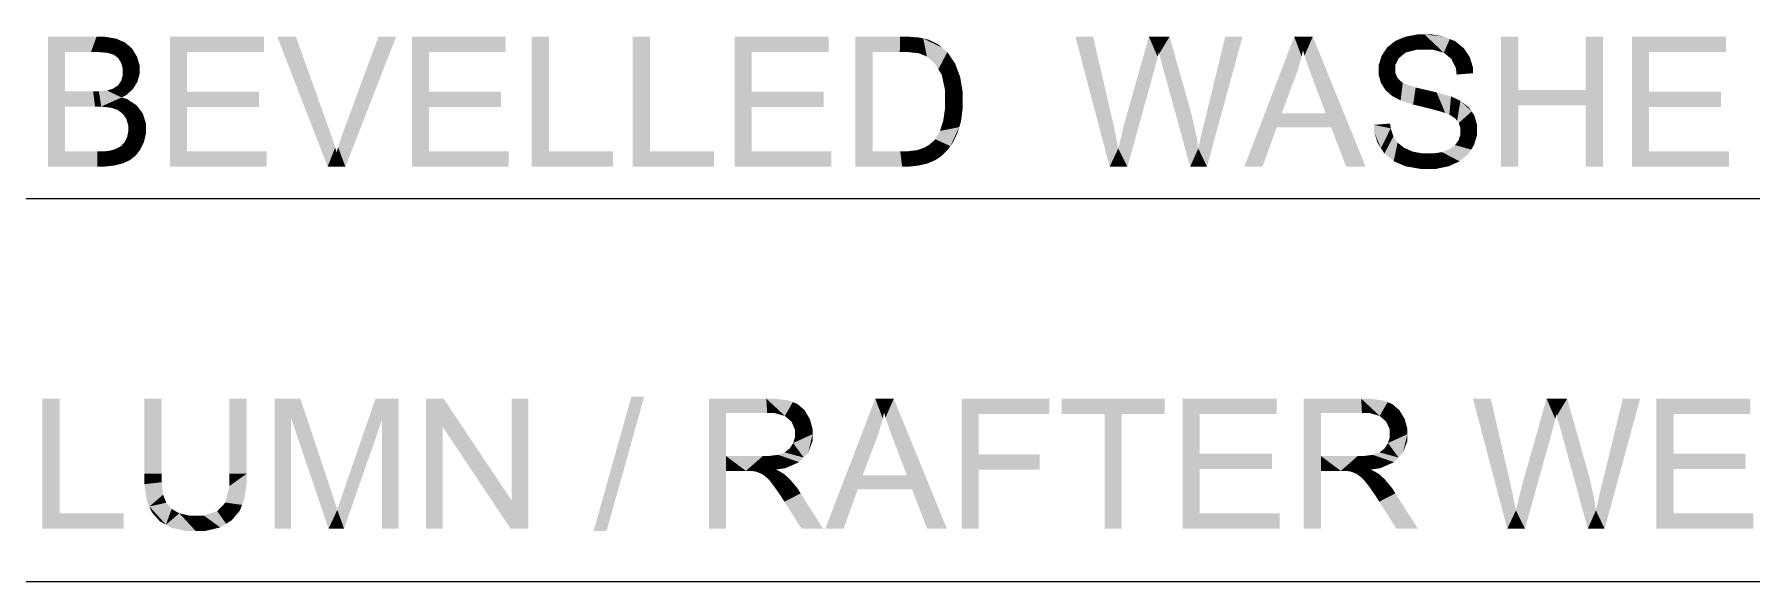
# Model space of a CAD drawing. Header units: millimetres. Extents: x 2 to 579, y 1 to 405.
# Drawn here: x 237.23 to 248.64, y 110.24 to 113.88 of the extents above; entities that cross this region are included whole.
import ezdxf

# ---------------------------------------------------------------- set-up
doc = ezdxf.new("R2010")
doc.units = ezdxf.units.MM
doc.linetypes.add('XKITLINE00', pattern=[0])
doc.layers.add('LinkedObject', color=7, linetype='Continuous', lineweight=0)

# ---------------------------------------------------------------- blocks, each defined once
blk = doc.blocks.new('*A4')
at = {"layer": 'LinkedObject'}
for points in [[(237.315, 113.861), (237.429, 113.397), (237.315, 112.997)], [(237.429, 113.498), (237.429, 113.397), (237.315, 113.861)], [(237.315, 113.861), (237.429, 113.759), (237.429, 113.498)], [(237.602, 113.759), (237.315, 113.861), (237.639, 113.861)], [(237.429, 113.759), (237.315, 113.861), (237.602, 113.759)], [(237.602, 113.759), (237.639, 113.861), (237.648, 113.759)], [(237.639, 113.861), (237.714, 113.753), (237.648, 113.759)], [(237.688, 113.861), (237.714, 113.753), (237.639, 113.861)], [(237.768, 113.848), (237.714, 113.753), (237.688, 113.861)], [(237.714, 113.753), (237.768, 113.848), (237.733, 113.747)], [(237.733, 113.747), (237.768, 113.848), (237.753, 113.741)], [(237.753, 113.741), (237.768, 113.848), (237.798, 113.835)], [(237.798, 113.835), (237.782, 113.719), (237.753, 113.741)], [(237.828, 113.822), (237.782, 113.719), (237.798, 113.835)], [(237.875, 113.782), (237.782, 113.719), (237.828, 113.822)], [(238.24, 113.495), (238.126, 112.997), (238.126, 113.861)], [(238.24, 113.495), (238.126, 113.861), (238.24, 113.759)], [(238.751, 113.759), (238.126, 113.861), (238.751, 113.861)], [(238.24, 113.759), (238.126, 113.861), (238.751, 113.759)], [(238.964, 113.861), (239.175, 112.997), (238.84, 113.861)], [(239.189, 113.233), (239.175, 112.997), (238.964, 113.861)], [(239.63, 113.861), (239.28, 113.233), (239.513, 113.861)], [(239.293, 112.997), (239.28, 113.233), (239.63, 113.861)], [(239.849, 113.495), (239.735, 112.997), (239.735, 113.861)], [(239.849, 113.495), (239.735, 113.861), (239.849, 113.759)], [(240.359, 113.759), (239.735, 113.861), (240.359, 113.861)], [(239.849, 113.759), (239.735, 113.861), (240.359, 113.759)], [(240.646, 113.861), (240.532, 112.997), (240.532, 113.861)], [(240.646, 113.099), (240.532, 112.997), (240.646, 113.861)], [(241.317, 113.861), (241.203, 112.997), (241.203, 113.861)], [(241.317, 113.099), (241.203, 112.997), (241.317, 113.861)], [(241.994, 113.495), (241.88, 112.997), (241.88, 113.861)], [(241.994, 113.495), (241.88, 113.861), (241.994, 113.759)], [(242.505, 113.759), (241.88, 113.861), (242.505, 113.861)], [(241.994, 113.759), (241.88, 113.861), (242.505, 113.759)], [(242.683, 113.861), (242.797, 113.759), (242.683, 112.997)], [(242.978, 113.759), (242.683, 113.861), (242.98, 113.861)], [(242.797, 113.759), (242.683, 113.861), (242.978, 113.759)], [(242.98, 113.861), (243.029, 113.759), (242.978, 113.759)], [(243.03, 113.861), (243.029, 113.759), (242.98, 113.861)], [(243.03, 113.861), (243.103, 113.751), (243.029, 113.759)], [(243.107, 113.855), (243.103, 113.751), (243.03, 113.861)], [(243.134, 113.849), (243.103, 113.751), (243.107, 113.855)], [(243.134, 113.849), (243.126, 113.742), (243.103, 113.751)], [(243.126, 113.742), (243.134, 113.849), (243.158, 113.729)], [(243.234, 113.809), (243.134, 113.849), (243.171, 113.84)], [(243.26, 113.787), (243.134, 113.849), (243.234, 113.809)], [(243.212, 113.681), (243.134, 113.849), (243.26, 113.787)], [(243.158, 113.729), (243.134, 113.849), (243.212, 113.681)], [(244.263, 113.861), (244.373, 112.997), (244.145, 113.861)], [(244.394, 113.295), (244.373, 112.997), (244.263, 113.861)], [(244.634, 113.861), (244.674, 113.655), (244.469, 113.278)], [(244.674, 113.655), (244.634, 113.861), (244.679, 113.676)], [(244.679, 113.676), (244.634, 113.861), (244.692, 113.727)], [(244.692, 113.727), (244.634, 113.861), (244.7, 113.757)], [(244.771, 113.861), (244.7, 113.757), (244.634, 113.861)], [(244.7, 113.757), (244.771, 113.861), (244.702, 113.747)], [(244.702, 113.747), (244.771, 113.861), (244.716, 113.697)], [(244.716, 113.697), (244.771, 113.861), (244.727, 113.655)], [(244.727, 113.655), (244.771, 113.861), (244.895, 113.424)], [(245.256, 113.861), (245.006, 113.306), (245.141, 113.861)], [(245.02, 112.997), (245.006, 113.306), (245.256, 113.861)], [(245.6, 113.861), (245.611, 113.605), (245.268, 112.997)], [(245.611, 113.605), (245.6, 113.861), (245.626, 113.646)], [(245.626, 113.646), (245.6, 113.861), (245.649, 113.729)], [(245.649, 113.729), (245.6, 113.861), (245.658, 113.771)], [(245.723, 113.861), (245.658, 113.771), (245.6, 113.861)], [(245.658, 113.771), (245.723, 113.861), (245.668, 113.735)], [(245.668, 113.735), (245.723, 113.861), (245.699, 113.645)], [(245.699, 113.645), (245.723, 113.861), (245.719, 113.591)], [(245.719, 113.591), (245.723, 113.861), (245.809, 113.352)], [(245.809, 113.352), (245.723, 113.861), (245.845, 113.259)], [(245.845, 113.259), (245.723, 113.861), (246.075, 112.997)], [(246.271, 113.832), (246.318, 113.737), (246.217, 113.789)], [(246.342, 113.756), (246.271, 113.832), (246.306, 113.847)], [(246.318, 113.737), (246.271, 113.832), (246.342, 113.756)], [(246.342, 113.861), (246.417, 113.775), (246.306, 113.847)], [(246.306, 113.847), (246.417, 113.775), (246.342, 113.756)], [(246.421, 113.876), (246.417, 113.775), (246.342, 113.861)], [(246.465, 113.876), (246.417, 113.775), (246.421, 113.876)], [(246.417, 113.775), (246.465, 113.876), (246.469, 113.775)], [(246.465, 113.876), (246.519, 113.775), (246.469, 113.775)], [(246.597, 113.861), (246.465, 113.876), (246.513, 113.876)], [(246.634, 113.845), (246.465, 113.876), (246.597, 113.861)], [(246.594, 113.754), (246.465, 113.876), (246.634, 113.845)], [(246.519, 113.775), (246.465, 113.876), (246.594, 113.754)], [(246.634, 113.845), (246.62, 113.733), (246.594, 113.754)], [(246.671, 113.83), (246.62, 113.733), (246.634, 113.845)], [(246.62, 113.733), (246.671, 113.83), (246.645, 113.712)], [(246.645, 113.712), (246.671, 113.83), (246.747, 113.754)], [(246.747, 113.754), (246.671, 113.83), (246.727, 113.784)], [(247.089, 113.506), (246.975, 112.997), (246.975, 113.861)], [(247.089, 113.506), (246.975, 113.861), (247.089, 113.861)], [(247.652, 113.861), (247.538, 113.506), (247.538, 113.861)], [(247.538, 113.404), (247.538, 113.506), (247.652, 113.861)], [(247.538, 113.404), (247.652, 113.861), (247.652, 112.997)], [(247.958, 113.495), (247.844, 112.997), (247.844, 113.861)], [(247.958, 113.495), (247.844, 113.861), (247.958, 113.759)], [(248.469, 113.759), (247.844, 113.861), (248.469, 113.861)], [(247.958, 113.759), (247.844, 113.861), (248.469, 113.759)], [(237.892, 113.754), (237.782, 113.719), (237.875, 113.782)], [(237.782, 113.719), (237.892, 113.754), (237.792, 113.703)], [(237.892, 113.754), (237.803, 113.686), (237.792, 113.703)], [(237.803, 113.686), (237.892, 113.754), (237.813, 113.648)], [(237.813, 113.648), (237.892, 113.754), (237.925, 113.64)], [(237.925, 113.67), (237.892, 113.754), (237.908, 113.727)], [(237.925, 113.64), (237.892, 113.754), (237.925, 113.67)], [(242.683, 112.997), (242.797, 113.759), (242.797, 113.099)], [(243.26, 113.787), (243.234, 113.644), (243.212, 113.681)], [(243.294, 113.758), (243.234, 113.644), (243.26, 113.787)], [(243.345, 113.684), (243.234, 113.644), (243.294, 113.758)], [(246.198, 113.76), (246.161, 113.638), (246.18, 113.732)], [(246.295, 113.718), (246.161, 113.638), (246.198, 113.76)], [(246.18, 113.732), (246.161, 113.638), (246.161, 113.67)], [(246.271, 113.672), (246.161, 113.638), (246.295, 113.718)], [(246.217, 113.789), (246.318, 113.737), (246.198, 113.76)], [(246.198, 113.76), (246.318, 113.737), (246.295, 113.718)], [(246.747, 113.754), (246.675, 113.65), (246.645, 113.712)], [(246.767, 113.724), (246.675, 113.65), (246.747, 113.754)], [(246.788, 113.656), (246.675, 113.65), (246.767, 113.724)], [(237.802, 113.566), (237.925, 113.64), (237.895, 113.536)], [(237.813, 113.604), (237.925, 113.64), (237.802, 113.566)], [(237.925, 113.64), (237.813, 113.627), (237.813, 113.648)], [(237.813, 113.627), (237.925, 113.64), (237.813, 113.604)], [(237.895, 113.536), (237.925, 113.64), (237.91, 113.56)], [(237.91, 113.56), (237.925, 113.64), (237.925, 113.613)], [(243.234, 113.644), (243.345, 113.684), (243.257, 113.608)], [(243.257, 113.608), (243.345, 113.684), (243.362, 113.639)], [(243.362, 113.639), (243.279, 113.504), (243.257, 113.608)], [(243.379, 113.595), (243.279, 113.504), (243.362, 113.639)], [(243.396, 113.492), (243.279, 113.504), (243.379, 113.595)], [(244.469, 113.278), (244.674, 113.655), (244.491, 112.997)], [(244.895, 113.424), (244.908, 112.997), (244.727, 113.655)], [(245.268, 112.997), (245.611, 113.605), (245.516, 113.352)], [(246.161, 113.638), (246.271, 113.672), (246.271, 113.645)], [(246.271, 113.622), (246.161, 113.638), (246.271, 113.645)], [(246.161, 113.638), (246.271, 113.622), (246.161, 113.608)], [(246.161, 113.608), (246.271, 113.622), (246.176, 113.554)], [(246.176, 113.554), (246.271, 113.622), (246.191, 113.53)], [(246.191, 113.53), (246.271, 113.622), (246.288, 113.584)], [(246.288, 113.584), (246.252, 113.466), (246.191, 113.53)], [(246.304, 113.569), (246.252, 113.466), (246.288, 113.584)], [(246.789, 113.618), (246.675, 113.65), (246.788, 113.656)], [(246.675, 113.65), (246.789, 113.618), (246.679, 113.609)], [(237.629, 113.397), (237.429, 113.498), (237.616, 113.498)], [(237.429, 113.397), (237.429, 113.498), (237.629, 113.397)], [(237.67, 113.397), (237.616, 113.498), (237.654, 113.498)], [(237.629, 113.397), (237.616, 113.498), (237.67, 113.397)], [(237.709, 113.503), (237.805, 113.457), (237.654, 113.498)], [(237.654, 113.498), (237.805, 113.457), (237.67, 113.397)], [(237.725, 113.508), (237.835, 113.472), (237.709, 113.503)], [(237.805, 113.457), (237.709, 113.503), (237.835, 113.472)], [(237.747, 113.515), (237.835, 113.472), (237.725, 113.508)], [(237.78, 113.536), (237.835, 113.472), (237.747, 113.515)], [(237.895, 113.536), (237.78, 113.536), (237.802, 113.566)], [(237.88, 113.512), (237.78, 113.536), (237.895, 113.536)], [(237.835, 113.472), (237.78, 113.536), (237.88, 113.512)], [(238.24, 113.393), (238.126, 112.997), (238.24, 113.495)], [(238.719, 113.393), (238.24, 113.495), (238.719, 113.495)], [(238.24, 113.393), (238.24, 113.495), (238.719, 113.393)], [(239.849, 113.393), (239.735, 112.997), (239.849, 113.495)], [(240.327, 113.393), (239.849, 113.495), (240.327, 113.495)], [(239.849, 113.393), (239.849, 113.495), (240.327, 113.393)], [(241.994, 113.393), (241.88, 112.997), (241.994, 113.495)], [(242.473, 113.393), (241.994, 113.495), (242.473, 113.495)], [(241.994, 113.393), (241.994, 113.495), (242.473, 113.393)], [(243.396, 113.434), (243.279, 113.504), (243.396, 113.492)], [(243.279, 113.504), (243.396, 113.434), (243.279, 113.436)], [(246.191, 113.53), (246.252, 113.466), (246.206, 113.506)], [(246.252, 113.466), (246.304, 113.569), (246.283, 113.45)], [(246.283, 113.45), (246.304, 113.569), (246.321, 113.554)], [(246.283, 113.45), (246.321, 113.554), (246.307, 113.437)], [(246.307, 113.437), (246.321, 113.554), (246.39, 113.41)], [(246.39, 113.41), (246.321, 113.554), (246.407, 113.523)], [(246.39, 113.41), (246.407, 113.523), (246.45, 113.396)], [(246.45, 113.396), (246.407, 113.523), (246.477, 113.507)], [(246.45, 113.396), (246.477, 113.507), (246.509, 113.381)], [(246.509, 113.381), (246.477, 113.507), (246.546, 113.491)], [(246.509, 113.381), (246.546, 113.491), (246.586, 113.36)], [(246.586, 113.36), (246.546, 113.491), (246.604, 113.353)], [(246.604, 113.353), (246.546, 113.491), (246.631, 113.343)], [(246.642, 113.464), (246.631, 113.343), (246.546, 113.491)], [(247.089, 113.404), (246.975, 112.997), (247.089, 113.506)], [(247.089, 113.506), (247.538, 113.404), (247.089, 113.404)], [(247.538, 113.506), (247.538, 113.404), (247.089, 113.506)], [(247.958, 113.393), (247.844, 112.997), (247.958, 113.495)], [(248.437, 113.393), (247.958, 113.495), (248.437, 113.495)], [(247.958, 113.393), (247.958, 113.495), (248.437, 113.393)], [(237.315, 112.997), (237.429, 113.397), (237.429, 113.099)], [(237.67, 113.397), (237.805, 113.457), (237.734, 113.389)], [(237.805, 113.457), (237.778, 113.375), (237.734, 113.389)], [(237.778, 113.375), (237.805, 113.457), (237.812, 113.35)], [(237.904, 113.406), (237.805, 113.457), (237.844, 113.446)], [(237.812, 113.35), (237.805, 113.457), (237.904, 113.406)], [(237.812, 113.35), (237.904, 113.406), (237.824, 113.332)], [(237.824, 113.332), (237.904, 113.406), (237.837, 113.314)], [(237.837, 113.314), (237.904, 113.406), (237.925, 113.379)], [(237.925, 113.379), (237.849, 113.272), (237.837, 113.314)], [(237.946, 113.351), (237.849, 113.272), (237.925, 113.379)], [(238.24, 113.099), (238.126, 112.997), (238.24, 113.393)], [(239.849, 113.099), (239.735, 112.997), (239.849, 113.393)], [(241.994, 113.099), (241.88, 112.997), (241.994, 113.393)], [(243.279, 113.387), (243.396, 113.385), (243.267, 113.304)], [(243.267, 113.304), (243.396, 113.385), (243.373, 113.26)], [(243.396, 113.434), (243.279, 113.387), (243.279, 113.436)], [(243.396, 113.385), (243.279, 113.387), (243.396, 113.434)], [(243.373, 113.26), (243.396, 113.385), (243.385, 113.298)], [(244.918, 113.342), (244.908, 112.997), (244.895, 113.424)], [(245.483, 113.259), (245.268, 112.997), (245.516, 113.352)], [(245.516, 113.352), (245.845, 113.259), (245.483, 113.259)], [(245.809, 113.352), (245.845, 113.259), (245.516, 113.352)], [(246.668, 113.452), (246.631, 113.343), (246.642, 113.464)], [(246.631, 113.343), (246.668, 113.452), (246.67, 113.318)], [(246.67, 113.318), (246.668, 113.452), (246.705, 113.435)], [(246.67, 113.318), (246.705, 113.435), (246.682, 113.302)], [(246.682, 113.302), (246.705, 113.435), (246.693, 113.287)], [(246.705, 113.435), (246.779, 113.364), (246.693, 113.287)], [(246.693, 113.287), (246.779, 113.364), (246.705, 113.252)], [(246.779, 113.364), (246.705, 113.435), (246.761, 113.391)], [(246.705, 113.252), (246.779, 113.364), (246.797, 113.337)], [(246.975, 112.997), (247.089, 113.404), (247.089, 112.997)], [(247.538, 113.404), (247.652, 112.997), (247.538, 112.997)], [(247.958, 113.099), (247.844, 112.997), (247.958, 113.393)], [(237.841, 113.191), (237.967, 113.248), (237.941, 113.135)], [(237.849, 113.227), (237.967, 113.248), (237.841, 113.191)], [(237.967, 113.286), (237.849, 113.272), (237.946, 113.351)], [(237.967, 113.248), (237.849, 113.272), (237.967, 113.286)], [(237.849, 113.272), (237.967, 113.248), (237.849, 113.248)], [(237.967, 113.248), (237.849, 113.227), (237.849, 113.248)], [(237.941, 113.135), (237.967, 113.248), (237.954, 113.161)], [(237.954, 113.161), (237.967, 113.248), (237.967, 113.217)], [(243.213, 113.18), (243.373, 113.26), (243.314, 113.134)], [(243.245, 113.235), (243.373, 113.26), (243.213, 113.18)], [(243.256, 113.269), (243.373, 113.26), (243.245, 113.235)], [(243.373, 113.26), (243.256, 113.269), (243.267, 113.304)], [(243.314, 113.134), (243.373, 113.26), (243.332, 113.159)], [(243.332, 113.159), (243.373, 113.26), (243.362, 113.222)], [(244.404, 113.25), (244.373, 112.997), (244.394, 113.295)], [(244.422, 113.162), (244.373, 112.997), (244.404, 113.25)], [(244.466, 113.267), (244.491, 112.997), (244.447, 113.187)], [(244.469, 113.278), (244.491, 112.997), (244.466, 113.267)], [(244.952, 113.19), (244.908, 112.997), (244.918, 113.342)], [(244.992, 113.253), (245.02, 112.997), (244.971, 113.159)], [(245.006, 113.306), (245.02, 112.997), (244.992, 113.253)], [(245.268, 112.997), (245.483, 113.259), (245.389, 112.997)], [(245.845, 113.259), (246.075, 112.997), (245.945, 112.997)], [(246.241, 113.252), (246.129, 113.275), (246.237, 113.284)], [(246.129, 113.275), (246.176, 113.12), (246.13, 113.231)], [(246.241, 113.252), (246.176, 113.12), (246.129, 113.275)], [(246.259, 113.198), (246.176, 113.12), (246.241, 113.252)], [(246.693, 113.175), (246.815, 113.241), (246.795, 113.142)], [(246.705, 113.212), (246.815, 113.241), (246.693, 113.175)], [(246.705, 113.252), (246.797, 113.337), (246.705, 113.232)], [(246.705, 113.232), (246.797, 113.337), (246.705, 113.212)], [(246.797, 113.337), (246.815, 113.241), (246.705, 113.212)], [(246.795, 113.142), (246.815, 113.241), (246.815, 113.207)], [(246.815, 113.241), (246.797, 113.337), (246.815, 113.276)], [(237.789, 113.127), (237.878, 113.055), (237.775, 113.119)], [(237.878, 113.055), (237.789, 113.127), (237.802, 113.135)], [(237.824, 113.159), (237.897, 113.069), (237.802, 113.135)], [(237.802, 113.135), (237.897, 113.069), (237.878, 113.055)], [(237.941, 113.135), (237.824, 113.159), (237.841, 113.191)], [(237.928, 113.109), (237.824, 113.159), (237.941, 113.135)], [(237.897, 113.069), (237.824, 113.159), (237.928, 113.109)], [(239.202, 113.196), (239.175, 112.997), (239.189, 113.233)], [(239.225, 113.125), (239.175, 112.997), (239.202, 113.196)], [(239.234, 113.092), (239.175, 112.997), (239.225, 113.125)], [(239.244, 113.127), (239.293, 112.997), (239.234, 113.092)], [(239.267, 113.198), (239.293, 112.997), (239.244, 113.127)], [(239.28, 113.233), (239.293, 112.997), (239.267, 113.198)], [(243.14, 113.123), (243.133, 113.012), (243.115, 113.115)], [(243.133, 113.012), (243.14, 113.123), (243.163, 113.019)], [(243.236, 113.055), (243.14, 113.123), (243.178, 113.146)], [(243.214, 113.041), (243.14, 113.123), (243.236, 113.055)], [(243.163, 113.019), (243.14, 113.123), (243.214, 113.041)], [(243.193, 113.16), (243.257, 113.07), (243.178, 113.146)], [(243.178, 113.146), (243.257, 113.07), (243.236, 113.055)], [(243.314, 113.134), (243.193, 113.16), (243.213, 113.18)], [(243.296, 113.109), (243.193, 113.16), (243.314, 113.134)], [(243.257, 113.07), (243.193, 113.16), (243.296, 113.109)], [(244.43, 113.118), (244.373, 112.997), (244.422, 113.162)], [(244.447, 113.187), (244.491, 112.997), (244.43, 113.118)], [(244.962, 113.118), (244.908, 112.997), (244.952, 113.19)], [(244.971, 113.159), (245.02, 112.997), (244.962, 113.118)], [(246.13, 113.231), (246.176, 113.12), (246.154, 113.154)], [(246.176, 113.12), (246.259, 113.198), (246.199, 113.085)], [(246.199, 113.085), (246.259, 113.198), (246.261, 113.034)], [(246.273, 113.178), (246.261, 113.034), (246.259, 113.198)], [(246.287, 113.157), (246.261, 113.034), (246.273, 113.178)], [(246.287, 113.157), (246.3, 113.017), (246.261, 113.034)], [(246.33, 113.123), (246.3, 113.017), (246.287, 113.157)], [(246.3, 113.017), (246.33, 113.123), (246.34, 113)], [(246.359, 113.11), (246.34, 113), (246.33, 113.123)], [(246.669, 113.141), (246.776, 113.111), (246.632, 113.114)], [(246.681, 113.158), (246.795, 113.142), (246.669, 113.141)], [(246.776, 113.111), (246.669, 113.141), (246.795, 113.142)], [(246.693, 113.175), (246.795, 113.142), (246.681, 113.158)], [(237.429, 113.099), (237.644, 112.997), (237.315, 112.997)], [(237.644, 113.099), (237.644, 112.997), (237.429, 113.099)], [(237.644, 113.099), (237.685, 112.997), (237.644, 112.997)], [(237.672, 113.099), (237.685, 112.997), (237.644, 113.099)], [(237.711, 113.101), (237.755, 113.005), (237.672, 113.099)], [(237.672, 113.099), (237.755, 113.005), (237.685, 112.997)], [(237.722, 113.103), (237.755, 113.005), (237.711, 113.101)], [(237.783, 113.012), (237.722, 113.103), (237.742, 113.107)], [(237.755, 113.005), (237.722, 113.103), (237.783, 113.012)], [(237.775, 113.119), (237.878, 113.055), (237.742, 113.107)], [(237.742, 113.107), (237.878, 113.055), (237.783, 113.012)], [(237.783, 113.012), (237.878, 113.055), (237.812, 113.019)], [(237.812, 113.019), (237.878, 113.055), (237.859, 113.04)], [(238.126, 112.997), (238.24, 113.099), (238.77, 112.997)], [(238.77, 112.997), (238.24, 113.099), (238.77, 113.099)], [(239.175, 112.997), (239.234, 113.092), (239.293, 112.997)], [(239.735, 112.997), (239.849, 113.099), (240.379, 112.997)], [(240.379, 112.997), (239.849, 113.099), (240.379, 113.099)], [(240.532, 112.997), (240.646, 113.099), (241.071, 112.997)], [(241.071, 112.997), (240.646, 113.099), (241.071, 113.099)], [(241.203, 112.997), (241.317, 113.099), (241.742, 112.997)], [(241.742, 112.997), (241.317, 113.099), (241.742, 113.099)], [(241.88, 112.997), (241.994, 113.099), (242.524, 112.997)], [(242.524, 112.997), (241.994, 113.099), (242.524, 113.099)], [(242.797, 113.099), (242.994, 112.997), (242.683, 112.997)], [(242.981, 113.099), (242.994, 112.997), (242.797, 113.099)], [(242.981, 113.099), (243.033, 112.997), (242.994, 112.997)], [(243.024, 113.099), (243.033, 112.997), (242.981, 113.099)], [(243.133, 113.012), (243.024, 113.099), (243.091, 113.107)], [(243.103, 113.005), (243.024, 113.099), (243.133, 113.012)], [(243.033, 112.997), (243.024, 113.099), (243.103, 113.005)], [(243.115, 113.115), (243.133, 113.012), (243.091, 113.107)], [(244.43, 113.118), (244.491, 112.997), (244.373, 112.997)], [(244.962, 113.118), (245.02, 112.997), (244.908, 112.997)], [(246.389, 113.097), (246.34, 113), (246.359, 113.11)], [(246.389, 113.097), (246.438, 112.983), (246.34, 113)], [(246.455, 113.085), (246.438, 112.983), (246.389, 113.097)], [(246.455, 113.085), (246.497, 112.983), (246.438, 112.983)], [(246.492, 113.085), (246.497, 112.983), (246.455, 113.085)], [(246.492, 113.085), (246.543, 112.983), (246.497, 112.983)], [(246.524, 113.085), (246.543, 112.983), (246.492, 113.085)], [(246.582, 113.094), (246.663, 113.017), (246.524, 113.085)], [(246.524, 113.085), (246.663, 113.017), (246.543, 112.983)], [(246.543, 112.983), (246.663, 113.017), (246.626, 113)], [(246.607, 113.104), (246.756, 113.081), (246.582, 113.094)], [(246.699, 113.033), (246.582, 113.094), (246.756, 113.081)], [(246.663, 113.017), (246.582, 113.094), (246.699, 113.033)], [(246.632, 113.114), (246.756, 113.081), (246.607, 113.104)], [(246.632, 113.114), (246.776, 113.111), (246.756, 113.081)], [(247.844, 112.997), (247.958, 113.099), (248.489, 112.997)], [(248.489, 112.997), (247.958, 113.099), (248.489, 113.099)], [(237.393, 111.457), (237.279, 110.593), (237.279, 111.457)], [(237.393, 110.695), (237.279, 110.593), (237.393, 111.457)], [(238.071, 111.457), (237.957, 110.958), (237.957, 111.457)], [(238.071, 110.958), (237.957, 110.958), (238.071, 111.457)], [(238.636, 111.457), (238.522, 110.958), (238.522, 111.457)], [(238.636, 110.958), (238.522, 110.958), (238.636, 111.457)], [(238.822, 111.457), (238.932, 111.328), (238.822, 110.593)], [(238.932, 111.328), (238.822, 111.457), (238.994, 111.457)], [(238.932, 111.328), (238.994, 111.457), (239.181, 110.593)], [(239.181, 110.593), (238.994, 111.457), (239.198, 110.846)], [(239.493, 111.457), (239.536, 111.316), (239.285, 110.856)], [(239.646, 111.457), (239.536, 111.316), (239.493, 111.457)], [(239.536, 110.593), (239.646, 111.457), (239.646, 110.593)], [(239.536, 111.316), (239.646, 111.457), (239.536, 110.593)], [(239.829, 111.457), (239.939, 111.271), (239.829, 110.593)], [(239.939, 111.271), (239.829, 111.457), (239.946, 111.457)], [(239.939, 111.271), (239.946, 111.457), (240.391, 110.593)], [(240.391, 110.593), (239.946, 111.457), (240.399, 110.779)], [(240.509, 111.457), (240.399, 110.779), (240.399, 111.457)], [(240.509, 110.593), (240.399, 110.779), (240.509, 111.457)], [(241.279, 111.471), (240.943, 110.578), (241.194, 111.471)], [(241.029, 110.578), (240.943, 110.578), (241.279, 111.471)], [(241.823, 111.076), (241.709, 110.593), (241.709, 111.457)], [(241.709, 111.457), (241.823, 111.362), (241.823, 111.076)], [(242.096, 111.362), (241.709, 111.457), (242.091, 111.457)], [(241.823, 111.362), (241.709, 111.457), (242.096, 111.362)], [(242.091, 111.457), (242.144, 111.362), (242.096, 111.362)], [(242.237, 111.445), (242.091, 111.457), (242.149, 111.457)], [(242.267, 111.434), (242.091, 111.457), (242.237, 111.445)], [(242.214, 111.342), (242.091, 111.457), (242.267, 111.434)], [(242.144, 111.362), (242.091, 111.457), (242.214, 111.342)], [(242.267, 111.434), (242.236, 111.323), (242.214, 111.342)], [(242.297, 111.422), (242.236, 111.323), (242.267, 111.434)], [(242.236, 111.323), (242.297, 111.422), (242.259, 111.303)], [(242.259, 111.303), (242.297, 111.422), (242.362, 111.352)], [(242.362, 111.352), (242.297, 111.422), (242.345, 111.381)], [(242.815, 111.457), (242.827, 111.201), (242.483, 110.593)], [(242.827, 111.201), (242.815, 111.457), (242.841, 111.242)], [(242.841, 111.242), (242.815, 111.457), (242.865, 111.325)], [(242.865, 111.325), (242.815, 111.457), (242.873, 111.366)], [(242.938, 111.457), (242.873, 111.366), (242.815, 111.457)], [(242.873, 111.366), (242.938, 111.457), (242.883, 111.331)], [(242.883, 111.331), (242.938, 111.457), (242.914, 111.241)], [(242.914, 111.241), (242.938, 111.457), (242.934, 111.187)], [(242.934, 111.187), (242.938, 111.457), (243.025, 110.948)], [(243.025, 110.948), (242.938, 111.457), (243.06, 110.855)], [(243.06, 110.855), (242.938, 111.457), (243.291, 110.593)], [(243.503, 111.087), (243.389, 110.593), (243.389, 111.457)], [(243.503, 111.087), (243.389, 111.457), (243.503, 111.355)], [(243.971, 111.355), (243.389, 111.457), (243.971, 111.457)], [(243.503, 111.355), (243.389, 111.457), (243.971, 111.355)], [(244.055, 111.457), (244.339, 111.355), (244.055, 111.355)], [(244.453, 111.355), (244.339, 111.355), (244.055, 111.457)], [(244.453, 111.355), (244.055, 111.457), (244.739, 111.457)], [(244.453, 111.355), (244.739, 111.457), (244.739, 111.355)], [(244.972, 111.091), (244.858, 110.593), (244.858, 111.457)], [(244.972, 111.091), (244.858, 111.457), (244.972, 111.355)], [(245.483, 111.355), (244.858, 111.457), (245.483, 111.457)], [(244.972, 111.355), (244.858, 111.457), (245.483, 111.355)], [(245.777, 111.076), (245.663, 110.593), (245.663, 111.457)], [(245.663, 111.457), (245.777, 111.362), (245.777, 111.076)], [(246.05, 111.362), (245.663, 111.457), (246.045, 111.457)], [(245.777, 111.362), (245.663, 111.457), (246.05, 111.362)], [(246.045, 111.457), (246.098, 111.362), (246.05, 111.362)], [(246.19, 111.445), (246.045, 111.457), (246.103, 111.457)], [(246.22, 111.434), (246.045, 111.457), (246.19, 111.445)], [(246.168, 111.342), (246.045, 111.457), (246.22, 111.434)], [(246.098, 111.362), (246.045, 111.457), (246.168, 111.342)], [(246.22, 111.434), (246.19, 111.323), (246.168, 111.342)], [(246.25, 111.422), (246.19, 111.323), (246.22, 111.434)], [(246.19, 111.323), (246.25, 111.422), (246.212, 111.303)], [(246.212, 111.303), (246.25, 111.422), (246.316, 111.352)], [(246.316, 111.352), (246.25, 111.422), (246.298, 111.381)], [(246.906, 111.457), (247.016, 110.593), (246.788, 111.457)], [(247.037, 110.89), (247.016, 110.593), (246.906, 111.457)], [(247.277, 111.457), (247.317, 111.251), (247.112, 110.873)], [(247.317, 111.251), (247.277, 111.457), (247.322, 111.272)], [(247.322, 111.272), (247.277, 111.457), (247.335, 111.323)], [(247.335, 111.323), (247.277, 111.457), (247.343, 111.353)], [(247.414, 111.457), (247.343, 111.353), (247.277, 111.457)], [(247.343, 111.353), (247.414, 111.457), (247.345, 111.343)], [(247.345, 111.343), (247.414, 111.457), (247.359, 111.292)], [(247.359, 111.292), (247.414, 111.457), (247.371, 111.251)], [(247.371, 111.251), (247.414, 111.457), (247.538, 111.019)], [(247.899, 111.457), (247.649, 110.902), (247.784, 111.457)], [(247.663, 110.593), (247.649, 110.902), (247.899, 111.457)], [(248.122, 111.091), (248.007, 110.593), (248.007, 111.457)], [(248.122, 111.091), (248.007, 111.457), (248.122, 111.355)], [(248.632, 111.355), (248.007, 111.457), (248.632, 111.457)], [(248.122, 111.355), (248.007, 111.457), (248.632, 111.355)], [(238.822, 110.593), (238.932, 111.328), (238.932, 110.593)], [(239.285, 110.856), (239.536, 111.316), (239.284, 110.593)], [(242.362, 111.352), (242.281, 111.252), (242.259, 111.303)], [(242.38, 111.322), (242.281, 111.252), (242.362, 111.352)], [(242.398, 111.257), (242.281, 111.252), (242.38, 111.322)], [(244.339, 110.593), (244.453, 111.355), (244.453, 110.593)], [(244.339, 111.355), (244.453, 111.355), (244.339, 110.593)], [(246.316, 111.352), (246.235, 111.252), (246.212, 111.303)], [(246.334, 111.322), (246.235, 111.252), (246.316, 111.352)], [(246.352, 111.257), (246.235, 111.252), (246.334, 111.322)], [(239.829, 110.593), (239.939, 111.271), (239.939, 110.593)], [(242.269, 111.162), (242.398, 111.221), (242.339, 111.066)], [(242.281, 111.201), (242.398, 111.221), (242.269, 111.162)], [(242.398, 111.221), (242.281, 111.252), (242.398, 111.257)], [(242.281, 111.252), (242.398, 111.221), (242.281, 111.222)], [(242.398, 111.221), (242.281, 111.201), (242.281, 111.222)], [(242.339, 111.066), (242.398, 111.221), (242.369, 111.098)], [(242.369, 111.098), (242.398, 111.221), (242.398, 111.175)], [(242.483, 110.593), (242.827, 111.201), (242.731, 110.948)], [(246.223, 111.162), (246.352, 111.221), (246.293, 111.066)], [(246.235, 111.201), (246.352, 111.221), (246.223, 111.162)], [(246.352, 111.221), (246.235, 111.252), (246.352, 111.257)], [(246.235, 111.252), (246.352, 111.221), (246.235, 111.222)], [(246.352, 111.221), (246.235, 111.201), (246.235, 111.222)], [(246.293, 111.066), (246.352, 111.221), (246.322, 111.098)], [(246.322, 111.098), (246.352, 111.221), (246.352, 111.175)], [(247.112, 110.873), (247.317, 111.251), (247.134, 110.593)], [(247.538, 111.019), (247.551, 110.593), (247.371, 111.251)], [(241.823, 111.076), (241.823, 110.977), (241.709, 110.593)], [(241.955, 110.977), (241.823, 111.076), (242.068, 111.076)], [(241.823, 110.977), (241.823, 111.076), (241.955, 110.977)], [(241.955, 110.977), (242.068, 111.076), (241.977, 110.977)], [(241.977, 110.977), (242.068, 111.076), (242.009, 110.975)], [(242.009, 110.975), (242.068, 111.076), (242.019, 110.973)], [(242.019, 110.973), (242.068, 111.076), (242.032, 110.969)], [(242.032, 110.969), (242.068, 111.076), (242.058, 110.958)], [(242.058, 110.958), (242.068, 111.076), (242.107, 111.076)], [(242.058, 110.958), (242.107, 111.076), (242.071, 110.95)], [(242.107, 111.076), (242.155, 110.986), (242.071, 110.95)], [(242.169, 111.084), (242.155, 110.986), (242.107, 111.076)], [(242.155, 110.986), (242.169, 111.084), (242.217, 110.995)], [(242.191, 111.092), (242.339, 111.066), (242.169, 111.084)], [(242.309, 111.035), (242.169, 111.084), (242.339, 111.066)], [(242.217, 110.995), (242.169, 111.084), (242.309, 111.035)], [(242.213, 111.1), (242.339, 111.066), (242.191, 111.092)], [(242.339, 111.066), (242.213, 111.1), (242.246, 111.126)], [(242.258, 111.144), (242.339, 111.066), (242.246, 111.126)], [(242.269, 111.162), (242.339, 111.066), (242.258, 111.144)], [(243.503, 110.985), (243.389, 110.593), (243.503, 111.087)], [(243.908, 110.985), (243.503, 111.087), (243.908, 111.087)], [(243.503, 110.985), (243.503, 111.087), (243.908, 110.985)], [(244.972, 110.989), (244.858, 110.593), (244.972, 111.091)], [(245.451, 110.989), (244.972, 111.091), (245.451, 111.091)], [(244.972, 110.989), (244.972, 111.091), (245.451, 110.989)], [(245.777, 111.076), (245.777, 110.977), (245.663, 110.593)], [(245.909, 110.977), (245.777, 111.076), (246.022, 111.076)], [(245.777, 110.977), (245.777, 111.076), (245.909, 110.977)], [(245.909, 110.977), (246.022, 111.076), (245.931, 110.977)], [(245.931, 110.977), (246.022, 111.076), (245.963, 110.975)], [(245.963, 110.975), (246.022, 111.076), (245.973, 110.973)], [(245.973, 110.973), (246.022, 111.076), (245.986, 110.969)], [(245.986, 110.969), (246.022, 111.076), (246.012, 110.958)], [(246.012, 110.958), (246.022, 111.076), (246.061, 111.076)], [(246.012, 110.958), (246.061, 111.076), (246.025, 110.95)], [(246.061, 111.076), (246.109, 110.986), (246.025, 110.95)], [(246.122, 111.084), (246.109, 110.986), (246.061, 111.076)], [(246.109, 110.986), (246.122, 111.084), (246.171, 110.995)], [(246.144, 111.092), (246.293, 111.066), (246.122, 111.084)], [(246.263, 111.035), (246.122, 111.084), (246.293, 111.066)], [(246.171, 110.995), (246.122, 111.084), (246.263, 111.035)], [(246.167, 111.1), (246.293, 111.066), (246.144, 111.092)], [(246.293, 111.066), (246.167, 111.1), (246.2, 111.126)], [(246.212, 111.144), (246.293, 111.066), (246.2, 111.126)], [(246.223, 111.162), (246.293, 111.066), (246.212, 111.144)], [(248.122, 110.989), (248.007, 110.593), (248.122, 111.091)], [(248.6, 110.989), (248.122, 111.091), (248.6, 111.091)], [(248.122, 110.989), (248.122, 111.091), (248.6, 110.989)], [(238.071, 110.958), (237.957, 110.889), (237.957, 110.958)], [(238.071, 110.902), (237.957, 110.889), (238.071, 110.958)], [(238.495, 110.767), (238.636, 110.958), (238.606, 110.751)], [(238.522, 110.877), (238.636, 110.958), (238.495, 110.767)], [(238.636, 110.958), (238.522, 110.877), (238.522, 110.958)], [(238.606, 110.751), (238.636, 110.958), (238.621, 110.789)], [(238.621, 110.789), (238.636, 110.958), (238.636, 110.893)], [(241.709, 110.593), (241.823, 110.977), (241.823, 110.593)], [(242.071, 110.95), (242.155, 110.986), (242.084, 110.941)], [(242.155, 110.986), (242.113, 110.913), (242.084, 110.941)], [(242.178, 110.975), (242.113, 110.913), (242.155, 110.986)], [(242.113, 110.913), (242.178, 110.975), (242.129, 110.892)], [(242.129, 110.892), (242.178, 110.975), (242.145, 110.871)], [(242.145, 110.871), (242.178, 110.975), (242.224, 110.943)], [(242.224, 110.943), (242.178, 110.975), (242.212, 110.954)], [(243.389, 110.593), (243.503, 110.985), (243.503, 110.593)], [(244.972, 110.695), (244.858, 110.593), (244.972, 110.989)], [(245.663, 110.593), (245.777, 110.977), (245.777, 110.593)], [(246.025, 110.95), (246.109, 110.986), (246.037, 110.941)], [(246.109, 110.986), (246.066, 110.913), (246.037, 110.941)], [(246.132, 110.975), (246.066, 110.913), (246.109, 110.986)], [(246.066, 110.913), (246.132, 110.975), (246.083, 110.892)], [(246.083, 110.892), (246.132, 110.975), (246.099, 110.871)], [(246.099, 110.871), (246.132, 110.975), (246.178, 110.943)], [(246.178, 110.943), (246.132, 110.975), (246.166, 110.954)], [(247.561, 110.938), (247.551, 110.593), (247.538, 111.019)], [(248.122, 110.695), (248.007, 110.593), (248.122, 110.989)], [(238.071, 110.902), (237.99, 110.741), (237.957, 110.889)], [(237.957, 110.889), (237.99, 110.741), (237.973, 110.781)], [(238.081, 110.819), (237.99, 110.741), (238.071, 110.902)], [(239.212, 110.803), (239.181, 110.593), (239.198, 110.846)], [(239.285, 110.856), (239.284, 110.593), (239.27, 110.811)], [(242.224, 110.943), (242.186, 110.812), (242.145, 110.871)], [(242.249, 110.92), (242.186, 110.812), (242.224, 110.943)], [(242.297, 110.863), (242.186, 110.812), (242.249, 110.92)], [(242.186, 110.812), (242.297, 110.863), (242.211, 110.773)], [(242.211, 110.773), (242.297, 110.863), (242.319, 110.828)], [(242.699, 110.855), (242.483, 110.593), (242.731, 110.948)], [(242.483, 110.593), (242.699, 110.855), (242.604, 110.593)], [(242.731, 110.948), (243.06, 110.855), (242.699, 110.855)], [(243.025, 110.948), (243.06, 110.855), (242.731, 110.948)], [(243.06, 110.855), (243.291, 110.593), (243.16, 110.593)], [(246.178, 110.943), (246.14, 110.812), (246.099, 110.871)], [(246.203, 110.92), (246.14, 110.812), (246.178, 110.943)], [(246.25, 110.863), (246.14, 110.812), (246.203, 110.92)], [(246.14, 110.812), (246.25, 110.863), (246.165, 110.773)], [(246.165, 110.773), (246.25, 110.863), (246.272, 110.828)], [(247.047, 110.846), (247.016, 110.593), (247.037, 110.89)], [(247.065, 110.758), (247.016, 110.593), (247.047, 110.846)], [(247.109, 110.863), (247.134, 110.593), (247.09, 110.783)], [(247.112, 110.873), (247.134, 110.593), (247.109, 110.863)], [(247.595, 110.785), (247.551, 110.593), (247.561, 110.938)], [(247.635, 110.849), (247.663, 110.593), (247.614, 110.755)], [(247.649, 110.902), (247.663, 110.593), (247.635, 110.849)], [(237.99, 110.741), (238.081, 110.819), (238.092, 110.792)], [(238.102, 110.766), (237.99, 110.741), (238.092, 110.792)], [(238.102, 110.766), (238.1, 110.62), (237.99, 110.741)], [(237.99, 110.741), (238.1, 110.62), (238.006, 110.702)], [(238.138, 110.725), (238.1, 110.62), (238.102, 110.766)], [(238.468, 110.738), (238.538, 110.65), (238.441, 110.71)], [(238.606, 110.751), (238.468, 110.738), (238.495, 110.767)], [(238.591, 110.713), (238.468, 110.738), (238.606, 110.751)], [(238.538, 110.65), (238.468, 110.738), (238.591, 110.713)], [(239.233, 110.739), (239.181, 110.593), (239.212, 110.803)], [(239.239, 110.718), (239.181, 110.593), (239.233, 110.739)], [(239.247, 110.742), (239.284, 110.593), (239.239, 110.718)], [(239.27, 110.811), (239.284, 110.593), (239.247, 110.742)], [(240.399, 110.779), (240.509, 110.593), (240.391, 110.593)], [(242.211, 110.773), (242.319, 110.828), (242.325, 110.593)], [(242.325, 110.593), (242.319, 110.828), (242.468, 110.593)], [(246.165, 110.773), (246.272, 110.828), (246.279, 110.593)], [(246.279, 110.593), (246.272, 110.828), (246.422, 110.593)], [(247.073, 110.714), (247.016, 110.593), (247.065, 110.758)], [(247.09, 110.783), (247.134, 110.593), (247.073, 110.714)], [(247.605, 110.714), (247.551, 110.593), (247.595, 110.785)], [(247.614, 110.755), (247.663, 110.593), (247.605, 110.714)], [(237.279, 110.593), (237.393, 110.695), (237.818, 110.593)], [(237.818, 110.593), (237.393, 110.695), (237.818, 110.695)], [(238.006, 110.702), (238.1, 110.62), (238.061, 110.641)], [(238.1, 110.62), (238.138, 110.725), (238.163, 110.71)], [(238.189, 110.696), (238.1, 110.62), (238.163, 110.71)], [(238.189, 110.696), (238.298, 110.578), (238.1, 110.62)], [(238.1, 110.62), (238.298, 110.578), (238.138, 110.599)], [(238.251, 110.681), (238.298, 110.578), (238.189, 110.696)], [(238.298, 110.578), (238.251, 110.681), (238.288, 110.681)], [(238.351, 110.681), (238.298, 110.578), (238.288, 110.681)], [(238.298, 110.578), (238.351, 110.681), (238.361, 110.578)], [(238.5, 110.626), (238.351, 110.681), (238.441, 110.71)], [(238.461, 110.602), (238.351, 110.681), (238.5, 110.626)], [(238.361, 110.578), (238.351, 110.681), (238.461, 110.602)], [(238.441, 110.71), (238.538, 110.65), (238.5, 110.626)], [(239.181, 110.593), (239.239, 110.718), (239.284, 110.593)], [(244.858, 110.593), (244.972, 110.695), (245.503, 110.593)], [(245.503, 110.593), (244.972, 110.695), (245.503, 110.695)], [(247.073, 110.714), (247.134, 110.593), (247.016, 110.593)], [(247.605, 110.714), (247.663, 110.593), (247.551, 110.593)], [(248.007, 110.593), (248.122, 110.695), (248.652, 110.593)], [(248.652, 110.593), (248.122, 110.695), (248.652, 110.695)], [(238.138, 110.599), (238.298, 110.578), (238.238, 110.578)]]:
    blk.add_hatch(color=7, dxfattribs=at).paths.add_polyline_path(points, flags=17)
at = {"layer": 'LinkedObject', "color": 6, "linetype": 'XKITLINE00', "lineweight": 0}
for p, q in [((237.1, 112.787), (249.597, 112.787)), ((235.495, 110.242), (250.009, 110.242))]:
    blk.add_line(p, q, dxfattribs=at)

msp = doc.modelspace()

# ---------------------------------------------------------------- block references
at = {"lineweight": 0}
msp.add_blockref('*A4', (0, 0), dxfattribs=at)

doc.saveas('drawing.dxf')
